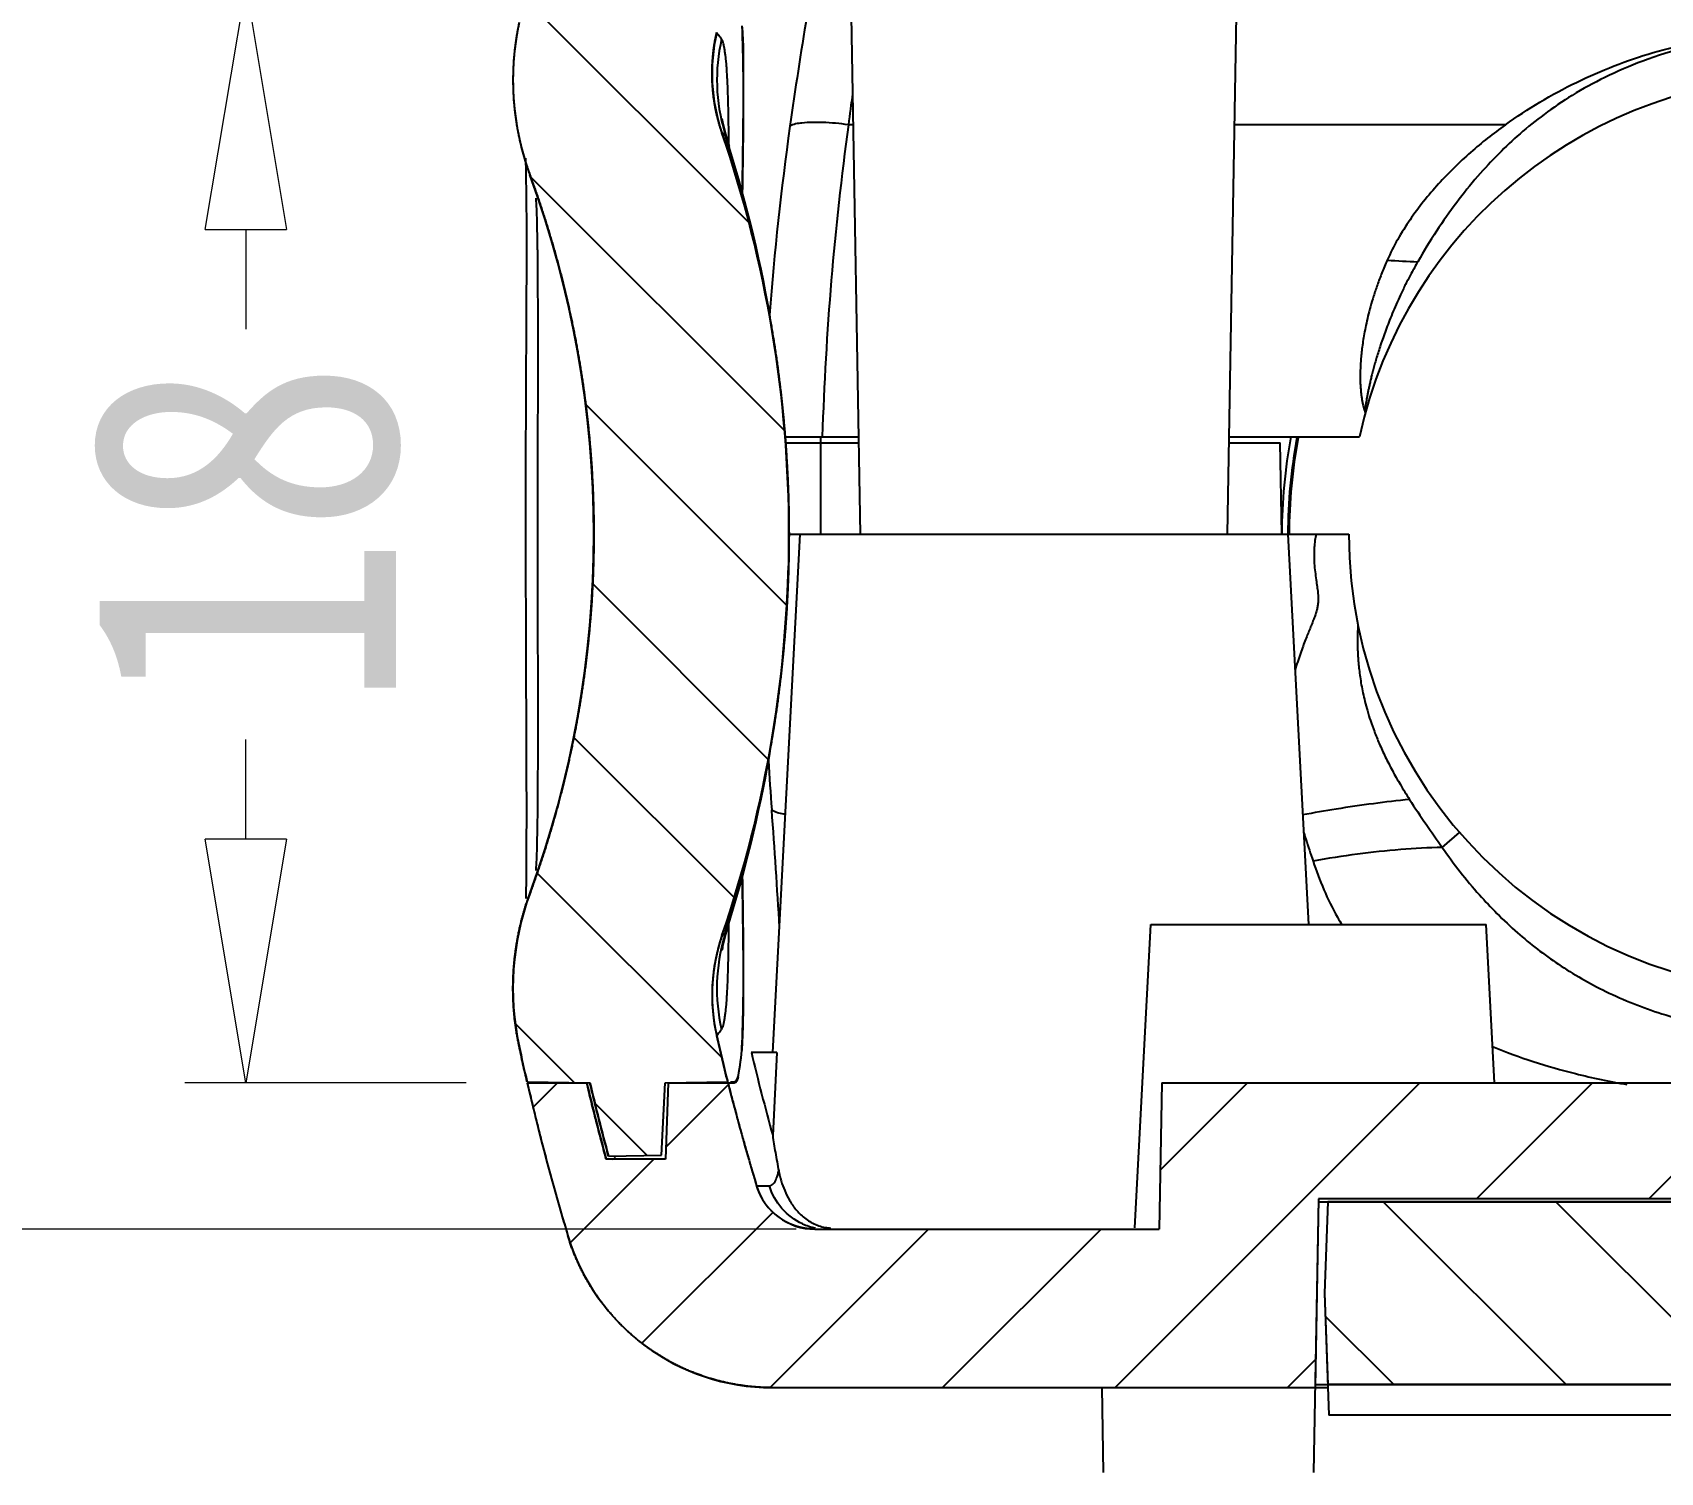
# Model space of a CAD drawing. Header units: millimetres. Extents: x 1786 to 4177, y -2705 to -1639.
# Drawn here: x 3956.99 to 3983.69, y -1692.61 to -1668.99 of the extents above; entities that cross this region are included whole.
import ezdxf

# ---------------------------------------------------------------- set-up
doc = ezdxf.new("R2010")
doc.units = ezdxf.units.MM
doc.layers.add('dim', color=3, linetype='Continuous', lineweight=9)
doc.styles.add('FFS', font='simfang0.ttf', dxfattribs={"width": 0.85})
doc.dimstyles.new('YanXiu', dxfattribs={"dimtxt": 2.5, "dimasz": 2.2, "dimexe": 1, "dimexo": 0.6, "dimgap": 0.66, "dimtad": 0, "dimzin": 9, "dimdsep": 46, "dimtxsty": 'FFS', "dimblk": 'CLOSEDBLANK', "dimcen": 0, "dimclrd": 256, "dimclre": 131, "dimclrt": 42, "dimazin": 2, "dimtfac": 1, "dimtofl": 0, "dimtmove": 0, "dimatfit": 3, "dimldrblk": 'CLOSEDBLANK', "dimfxl": 0, "dimlwd": 5, "dimlwe": 5, "dimarcsym": 0})
pattern_1 = [(315, (-183.5675, 288.1608), (1.414214, 1.414214), [])]

# ---------------------------------------------------------------- blocks, each defined once
blk = doc.blocks.new('_ClosedBlank')
at = {"color": 0, "linetype": 'ByBlock', "lineweight": -2}
for p, q in [((-1, 0.1667), (0, 0)), ((-1, 0.1667), (-1, -0.1667)), ((0, 0), (-1, -0.1667))]:
    blk.add_line(p, q, dxfattribs=at)
blk = doc.blocks.new('*D346')
at = {"layer": 'Defpoints', "color": 0}
for p in [(-17.737, 240.788), (-37.444, 209.988), (-20.592, 209.988)]:
    blk.add_point(p, dxfattribs=at)
at = {"layer": 'dim', "color": 131, "lineweight": 5}
for p, q in [((-18.737, 240.788), (-38.443, 240.788)), ((-21.591, 209.988), (-38.443, 209.988))]:
    blk.add_line(p, q, dxfattribs=at)
at = {"layer": 'dim', "lineweight": 5}
for p, q in [((-37.444, 236.788), (-37.444, 231.649)), ((-37.444, 213.988), (-37.444, 219.128))]:
    blk.add_line(p, q, dxfattribs=at)
at = {"layer": 'dim', "lineweight": 5, "xscale": 4, "yscale": 4, "zscale": 4}
for p, rotation in [((-37.444, 240.788), 90), ((-37.444, 209.988), 270)]:
    blk.add_blockref('_ClosedBlank', p, dxfattribs=dict(at, rotation=rotation))
at = {"layer": 'dim', "color": 42, "insert": (-37.444, 225.388), "char_height": 5, "attachment_point": 5, "rotation": 90, "style": 'FFS'}
blk.add_mtext('30.8', dxfattribs=at)
blk = doc.blocks.new('*D347')
at = {"layer": 'Defpoints', "color": 0}
for p in [(-26.002, 230.388), (-30.616, 212.388), (-26.002, 212.388)]:
    blk.add_point(p, dxfattribs=at)
at = {"layer": 'dim', "color": 131, "lineweight": 5}
for p, q in [((-27.002, 230.388), (-31.616, 230.388)), ((-27.002, 212.388), (-31.616, 212.388))]:
    blk.add_line(p, q, dxfattribs=at)
at = {"layer": 'dim', "lineweight": 5}
for p, q in [((-30.616, 226.388), (-30.616, 224.754)), ((-30.616, 216.388), (-30.616, 218.023))]:
    blk.add_line(p, q, dxfattribs=at)
at = {"layer": 'dim', "lineweight": 5, "xscale": 4, "yscale": 4, "zscale": 4}
for p, rotation in [((-30.616, 230.388), 90), ((-30.616, 212.388), 270)]:
    blk.add_blockref('_ClosedBlank', p, dxfattribs=dict(at, rotation=rotation))
at = {"layer": 'dim', "color": 42, "insert": (-30.616, 221.388), "char_height": 5, "attachment_point": 5, "rotation": 90, "style": 'FFS'}
blk.add_mtext('18', dxfattribs=at)
blk = doc.blocks.new('u161')
at = {"linetype": 'Continuous'}
h = blk.add_hatch(dxfattribs=at)
h.set_pattern_fill('DEFAULT__8', color=2, scale=2, angle=-45, style=0, pattern_type=0)
h.set_pattern_definition(pattern_1)
edge = h.paths.add_edge_path()
edge.add_spline(control_points=[(-26.006, 212.406), (-26.051, 212.602), (-26.095, 212.797), (-26.137, 212.994)], knot_values=[0, 0, 0, 0, 1, 1, 1, 1], weights=[1, 0.999981, 0.999981, 1], degree=3, periodic=0)
edge.add_spline(control_points=[(-26.137, 212.994), (-26.317, 213.832), (-26.256, 214.687), (-25.96, 215.491)], knot_values=[0, 0, 0, 0, 1, 1, 1, 1], weights=[1, 0.973678, 0.973678, 1], degree=3, periodic=0)
edge.add_spline(control_points=[(-25.96, 227.285), (-24.545, 223.438), (-24.545, 219.339), (-25.96, 215.491)], knot_values=[0, 0, 0, 0, 1, 1, 1, 1], weights=[1, 0.959022, 0.959022, 1], degree=3, periodic=0)
edge.add_spline(control_points=[(-26.137, 229.783), (-26.317, 228.945), (-26.256, 228.09), (-25.96, 227.285)], knot_values=[0, 0, 0, 0, 1, 1, 1, 1], weights=[1, 0.973678, 0.973678, 1], degree=3, periodic=0)
edge.add_spline(control_points=[(-26.137, 229.783), (-26.095, 229.979), (-26.051, 230.175), (-26.006, 230.37)], knot_values=[0, 0, 0, 0, 1, 1, 1, 1], weights=[1, 0.999981, 0.999981, 1], degree=3, periodic=0)
edge.add_line((-26.006, 230.37), (-24.975, 230.388))
edge.add_spline(control_points=[(-24.975, 230.388), (-24.88, 230.79), (-24.778, 231.19), (-24.67, 231.588)], knot_values=[0, 0, 0, 0, 1, 1, 1, 1], weights=[1, 0.999916, 0.999916, 1], degree=3, periodic=0)
edge.add_line((-24.67, 231.588), (-23.803, 231.573))
edge.add_line((-23.803, 231.573), (-23.741, 230.388))
edge.add_line((-23.741, 230.388), (-22.715, 230.37))
edge.add_spline(control_points=[(-22.896, 229.618), (-22.838, 229.87), (-22.778, 230.12), (-22.715, 230.37)], knot_values=[0, 0, 0, 0, 1, 1, 1, 1], weights=[1, 0.999963, 0.999963, 1], degree=3, periodic=0)
edge.add_spline(control_points=[(-22.809, 227.973), (-22.992, 228.506), (-23.022, 229.069), (-22.896, 229.618)], knot_values=[0, 0, 0, 0, 1, 1, 1, 1], weights=[1, 0.974387, 0.974387, 1], degree=3, periodic=0)
edge.add_spline(control_points=[(-22.809, 227.973), (-21.33, 223.666), (-21.33, 219.111), (-22.809, 214.803)], knot_values=[0, 0, 0, 0, 1, 1, 1, 1], weights=[1, 0.963889, 0.963889, 1], degree=3, periodic=0)
edge.add_spline(control_points=[(-22.809, 214.803), (-22.992, 214.27), (-23.022, 213.708), (-22.896, 213.158)], knot_values=[0, 0, 0, 0, 1, 1, 1, 1], weights=[1, 0.974387, 0.974387, 1], degree=3, periodic=0)
edge.add_spline(control_points=[(-22.715, 212.406), (-22.778, 212.656), (-22.838, 212.907), (-22.896, 213.158)], knot_values=[0, 0, 0, 0, 1, 1, 1, 1], weights=[1, 0.999963, 0.999963, 1], degree=3, periodic=0)
edge.add_line((-23.741, 212.388), (-22.715, 212.406))
edge.add_line((-23.803, 211.203), (-23.741, 212.388))
edge.add_line((-24.67, 211.188), (-23.803, 211.203))
edge.add_spline(control_points=[(-24.67, 211.188), (-24.778, 211.587), (-24.88, 211.987), (-24.975, 212.388)], knot_values=[0, 0, 0, 0, 1, 1, 1, 1], weights=[1, 0.999916, 0.999916, 1], degree=3, periodic=0)
edge.add_line((-26.006, 212.406), (-24.975, 212.388))
h = blk.add_hatch(dxfattribs=at)
h.set_pattern_fill('DEFAULT__10', color=2, scale=2, angle=45, style=0, pattern_type=0)
h.set_pattern_definition([(45, (-186.396, 288.1608), (-1.414214, 1.414214), [])])
edge = h.paths.add_edge_path()
edge.add_line((-21.985, 207.388), (-13.082, 207.388))
edge.add_spline(control_points=[(-21.985, 207.388), (-23.589, 207.388), (-24.875, 208.345), (-25.337, 209.881)], knot_values=[0, 0, 0, 0, 1, 1, 1, 1], weights=[1, 0.868262, 0.868262, 1], degree=3, periodic=0)
edge.add_spline(control_points=[(-26.002, 212.388), (-25.807, 211.546), (-25.586, 210.71), (-25.337, 209.881)], knot_values=[0, 0, 0, 0, 1, 1, 1, 1], weights=[1, 0.99965, 0.99965, 1], degree=3, periodic=0)
edge.add_line((-26.002, 212.388), (-25.026, 212.388))
edge.add_spline(control_points=[(-24.708, 211.138), (-24.821, 211.553), (-24.927, 211.97), (-25.026, 212.388)], knot_values=[0, 0, 0, 0, 1, 1, 1, 1], weights=[1, 0.999909, 0.999909, 1], degree=3, periodic=0)
edge.add_line((-23.734, 211.138), (-24.708, 211.138))
edge.add_line((-23.691, 212.388), (-23.734, 211.138))
edge.add_line((-23.691, 212.388), (-22.71, 212.388))
edge.add_spline(control_points=[(-22.71, 212.388), (-22.567, 211.821), (-22.411, 211.258), (-22.241, 210.698)], knot_values=[0, 0, 0, 0, 1, 1, 1, 1], weights=[1, 0.999811, 0.999811, 1], degree=3, periodic=0)
edge.add_spline(control_points=[(-21.284, 209.988), (-21.741, 209.988), (-22.108, 210.261), (-22.241, 210.698)], knot_values=[0, 0, 0, 0, 1, 1, 1, 1], weights=[1, 0.86885, 0.86885, 1], degree=3, periodic=0)
edge.add_line((-21.284, 209.988), (-15.637, 209.988))
edge.add_line((-15.595, 212.388), (-15.637, 209.988))
edge.add_line((-15.595, 212.388), (39.54, 212.388))
edge.add_line((39.54, 212.388), (39.581, 209.988))
edge.add_line((39.581, 209.988), (45.228, 209.988))
edge.add_spline(control_points=[(45.228, 209.988), (45.685, 209.988), (46.053, 210.261), (46.185, 210.698)], knot_values=[0, 0, 0, 0, 1, 1, 1, 1], weights=[1, 0.86885, 0.86885, 1], degree=3, periodic=0)
edge.add_spline(control_points=[(46.655, 212.388), (46.512, 211.821), (46.355, 211.258), (46.185, 210.698)], knot_values=[0, 0, 0, 0, 1, 1, 1, 1], weights=[1, 0.999811, 0.999811, 1], degree=3, periodic=0)
edge.add_line((46.655, 212.388), (47.635, 212.388))
edge.add_line((47.635, 212.388), (47.679, 211.138))
edge.add_line((47.679, 211.138), (48.653, 211.138))
edge.add_spline(control_points=[(48.653, 211.138), (48.766, 211.553), (48.872, 211.97), (48.971, 212.388)], knot_values=[0, 0, 0, 0, 1, 1, 1, 1], weights=[1, 0.999909, 0.999909, 1], degree=3, periodic=0)
edge.add_line((48.971, 212.388), (49.947, 212.388))
edge.add_spline(control_points=[(49.947, 212.388), (49.752, 211.546), (49.53, 210.71), (49.282, 209.881)], knot_values=[0, 0, 0, 0, 1, 1, 1, 1], weights=[1, 0.99965, 0.99965, 1], degree=3, periodic=0)
edge.add_spline(control_points=[(45.929, 207.388), (47.533, 207.388), (48.82, 208.345), (49.282, 209.881)], knot_values=[0, 0, 0, 0, 1, 1, 1, 1], weights=[1, 0.868262, 0.868262, 1], degree=3, periodic=0)
edge.add_line((37.026, 207.388), (45.929, 207.388))
edge.add_line((36.972, 210.488), (37.026, 207.388))
edge.add_line((36.972, 210.488), (-13.028, 210.488))
edge.add_line((-13.028, 210.488), (-13.082, 207.388))
h = blk.add_hatch(dxfattribs=at)
h.set_pattern_fill('DEFAULT__6', color=2, scale=2, angle=-45, style=0, pattern_type=0)
h.set_pattern_definition(pattern_1)
edge = h.paths.add_edge_path()
edge.add_line((36.82, 210.438), (27.025, 210.438))
edge.add_line((36.82, 210.438), (36.872, 208.938))
edge.add_line((36.872, 208.938), (36.82, 207.438))
edge.add_line((36.82, 207.438), (27.025, 207.438))
edge.add_line((27.025, 207.438), (26.972, 208.938))
edge.add_line((26.972, 208.938), (27.025, 210.438))
edge = h.paths.add_edge_path()
edge.add_line((-3.08, 210.438), (-12.875, 210.438))
edge.add_line((-3.028, 208.938), (-3.08, 210.438))
edge.add_line((-3.08, 207.438), (-3.028, 208.938))
edge.add_line((-3.08, 207.438), (-12.875, 207.438))
edge.add_line((-12.928, 208.938), (-12.875, 207.438))
edge.add_line((-12.875, 210.438), (-12.928, 208.938))
at = {"color": 7, "linetype": 'Continuous'}
for p, q in [((-14.519, 221.395), (-14.241, 237.313)), ((-20.536, 221.388), (-20.685, 229.888)), ((-22.796, 228.148), (-22.805, 228.204)), ((-22.753, 227.965), (-22.796, 228.148)), ((-20.654, 228.105), (-20.736, 228.105)), ((-9.962, 228.105), (-14.402, 228.105)), ((-22.732, 227.895), (-22.753, 227.965)), ((-22.688, 227.75), (-22.732, 227.895)), ((-22.464, 227.811), (-22.463, 227.893)), ((-22.463, 227.893), (-22.462, 227.935)), ((-22.461, 227.725), (-22.459, 227.892)), ((-22.459, 227.892), (-22.458, 227.934)), ((-22.458, 227.934), (-22.458, 227.971)), ((-26.032, 227.558), (-26.026, 227.324)), ((-21.783, 222.988), (-20.564, 222.988)), ((-21.19, 221.388), (-21.19, 222.988)), ((-14.491, 222.988), (-12.355, 222.988)), ((-21.771, 222.888), (-20.563, 222.888)), ((-14.493, 222.888), (-13.654, 222.888)), ((-13.628, 221.388), (-13.654, 222.888)), ((-25.829, 220.888), (-25.829, 221.387)), ((-21.973, 212.888), (-21.528, 221.388)), ((-21.71, 221.388), (-12.528, 221.388)), ((-13.528, 221.388), (-13.192, 214.988)), ((-10.997, 216.251), (-10.712, 216.496)), ((-26.021, 215.8), (-26.027, 215.415)), ((-22.732, 214.882), (-22.696, 215.001)), ((-22.463, 214.884), (-22.464, 214.941)), ((-16.039, 210.009), (-15.778, 214.988)), ((-15.778, 214.988), (-10.278, 214.988)), ((-10.141, 212.388), (-10.278, 214.988)), ((-22.753, 214.811), (-22.732, 214.882)), ((-22.462, 214.842), (-22.463, 214.884)), ((-22.458, 214.844), (-22.459, 214.886)), ((-21.909, 212.888), (-22.328, 212.888)), ((-21.909, 212.888), (-21.978, 211.527)), ((-26.006, 212.406), (-24.975, 212.388)), ((-26.006, 212.406), (-24.975, 212.388)), ((-26.002, 212.388), (-25.026, 212.388)), ((-26.002, 212.388), (-25.026, 212.388)), ((-23.803, 211.203), (-23.741, 212.388)), ((-23.803, 211.203), (-23.741, 212.388)), ((-23.741, 212.388), (-22.715, 212.406)), ((-23.741, 212.388), (-22.715, 212.406)), ((-23.691, 212.388), (-23.734, 211.138)), ((-23.691, 212.388), (-23.734, 211.138)), ((-23.691, 212.388), (-22.71, 212.388)), ((-23.691, 212.388), (-22.607, 212.388)), ((-22.672, 212.406), (-22.619, 212.406)), ((-22.619, 212.406), (-22.611, 212.406)), ((-15.595, 212.388), (-15.637, 209.988)), ((-15.595, 212.388), (-15.637, 209.988)), ((-15.595, 212.388), (39.54, 212.388)), ((-15.595, 212.388), (39.54, 212.388)), ((-24.67, 211.188), (-23.803, 211.203)), ((-24.67, 211.188), (-23.803, 211.203)), ((-23.734, 211.138), (-24.708, 211.138)), ((-23.734, 211.138), (-24.708, 211.138)), ((-22.241, 210.698), (-22.031, 210.698)), ((-13.028, 210.488), (-13.106, 205.997)), ((-13.028, 210.488), (-13.082, 207.388)), ((36.972, 210.488), (-13.028, 210.488)), ((36.972, 210.488), (-13.028, 210.488)), ((-13.028, 210.438), (36.972, 210.438)), ((-12.875, 210.438), (-12.928, 208.938)), ((-12.875, 210.438), (-12.928, 208.938)), ((-3.08, 210.438), (-12.875, 210.438)), ((-21.284, 209.988), (-15.637, 209.988)), ((-21.284, 209.988), (-15.637, 209.988)), ((-12.928, 208.938), (-12.875, 207.438)), ((-12.928, 208.938), (-12.858, 206.938)), ((-21.985, 207.388), (-13.082, 207.388)), ((-21.985, 207.388), (-12.875, 207.388)), ((-16.582, 207.388), (-16.557, 205.997)), ((-13.082, 207.438), (37.026, 207.438)), ((-3.08, 207.438), (-12.875, 207.438)), ((-3.097, 206.938), (-12.858, 206.938))]:
    blk.add_line(p, q, dxfattribs=at)
for points in [[(-26.026, 227.324), (-26.02, 226.917), (-26.017, 226.414), (-26.017, 225.818), (-26.019, 225.136)], [(-26.019, 225.136), (-26.026, 223.54), (-26.029, 222.651), (-26.031, 221.73), (-26.03, 220.801), (-26.028, 219.891), (-26.018, 217.49)], [(-22.696, 215.001), (-22.486, 215.725), (-22.286, 216.511), (-22.102, 217.366), (-21.943, 218.287), (-21.819, 219.271), (-21.739, 220.299), (-21.717, 220.872)], [(-26.018, 217.49), (-26.017, 216.841), (-26.018, 216.277), (-26.021, 215.8)], [(-22.802, 214.606), (-22.805, 214.571), (-22.796, 214.63), (-22.753, 214.811)]]:
    blk.add_lwpolyline(points, dxfattribs=at)
for centre, radius, start, end in [((49.121, 218.059), 71.522, 170.47908, 171.94557), ((-21.737, 228.839), 4.5, 167.8853, 200.1934), ((-19.972, 228.947), 3, 167.0772, 198.9445), ((-19.901, 228.841), 2.991, 167.0638, 196.6778), ((-5.028, 221.388), 7.5, 90, 167.6822), ((59.668, 217.463), 81.106, 172.09663, 172.45986), ((-54.75, 227.684), 32.053, 0.6958, 1.1386), ((-67.876, 227.524), 45.181, 0.3202, 0.6968), ((24.849, 221.497), 47.007, 171.9498, 175.7448), ((28.101, 221.447), 49.289, 172.2363, 178.208), ((-41.994, 221.388), 20.283, 341.0555, 18.9445), ((-19.919, 228.836), 2.973, 196.6794, 197.6139), ((-43.857, 221.159), 22.165, 9.9328, 17.8021), ((-390.342, 232.418), 367.907, 359.15806, 359.28253), ((-198.436, 229.745), 175.987, 359.10513, 359.34221), ((-41.994, 221.388), 17.083, 339.8066, 20.1934), ((-37.118, 226.291), 11.278, 2.1954, 3.1037), ((-10.652, 245.036), 19.192, 266.2756, 267.7713), ((-5.028, 221.388), 8.6, 169.2778, 180), ((-5.028, 221.388), 8.5, 169.2603, 180), ((-5.028, 221.388), 8.479, 169.2571, 180), ((-5.028, 221.388), 7.5, 180, 270), ((-43.857, 221.618), 22.165, 342.1971, 350.0598), ((36.906, 221.296), 59.066, 183.51259, 184.2992), ((-123.791, 209.142), 102.09, 3.25266, 4.34027), ((-37.12, 216.485), 11.28, 356.8964, 357.8049), ((-375.967, 210.579), 353.53, 0.70692, 0.84081), ((-236.732, 212.462), 214.287, 0.64798, 0.8881), ((-21.737, 213.938), 4.5, 159.8066, 192.1147), ((-67.757, 215.252), 45.061, 359.3, 359.6774), ((-19.972, 213.829), 3, 161.0555, 192.9228), ((-19.902, 213.936), 2.991, 163.3285, 192.9454), ((-19.919, 213.941), 2.973, 162.396, 163.3269), ((-22.982, 214.96), 0.262, 340.6761, 342.6515), ((-54.667, 215.091), 31.97, 358.8576, 359.3011), ((12.972, 221.388), 36.8, 192.9228, 194.1274), ((12.972, 221.388), 40, 192.1147, 192.9764), ((13.169, 221.306), 36.481, 193.3405, 195.548), ((12.972, 221.388), 40, 193.0029, 196.7186), ((12.972, 221.388), 39.05, 193.325, 195.2175), ((12.972, 221.388), 39, 193.3424, 195.1614), ((12.972, 221.388), 36.8, 194.1561, 196.8881), ((-21.284, 210.988), 1, 196.8881, 270), ((-21.985, 210.888), 3.5, 196.7186, 270), ((-21.075, 210.991), 1.003, 245.6654, 258.2744), ((-20.978, 210.759), 0.755, 247.5555, 262.901), ((-20.982, 210.735), 0.73, 262.9426, 266.0783)]:
    blk.add_arc(centre, radius, start, end, dxfattribs=at)
for points, start_tangent, end_tangent in [([(-26.137, 229.783), (-26.145, 229.745), (-26.153, 229.706), (-26.16, 229.668), (-26.167, 229.629), (-26.174, 229.59), (-26.18, 229.552), (-26.186, 229.513), (-26.192, 229.474), (-26.197, 229.434), (-26.202, 229.395), (-26.207, 229.356), (-26.212, 229.317), (-26.216, 229.277), (-26.219, 229.238), (-26.223, 229.198), (-26.226, 229.159), (-26.228, 229.119), (-26.231, 229.079), (-26.233, 229.04), (-26.234, 229), (-26.235, 228.96), (-26.236, 228.92), (-26.237, 228.88), (-26.237, 228.841), (-26.237, 228.801), (-26.236, 228.761), (-26.236, 228.721), (-26.234, 228.681), (-26.233, 228.641), (-26.231, 228.601), (-26.229, 228.561), (-26.226, 228.522), (-26.223, 228.482), (-26.22, 228.442), (-26.216, 228.402), (-26.212, 228.363), (-26.207, 228.323), (-26.203, 228.283), (-26.198, 228.244), (-26.192, 228.204), (-26.186, 228.165), (-26.18, 228.126), (-26.174, 228.086), (-26.167, 228.047), (-26.16, 228.008), (-26.152, 227.969), (-26.144, 227.93), (-26.136, 227.891), (-26.128, 227.852), (-26.119, 227.814), (-26.11, 227.775), (-26.1, 227.737), (-26.09, 227.698), (-26.08, 227.66), (-26.069, 227.622), (-26.059, 227.584), (-26.047, 227.546), (-26.036, 227.508), (-26.024, 227.471), (-26.012, 227.433), (-26, 227.396), (-25.987, 227.359), (-25.974, 227.322), (-25.96, 227.285)], (-0.209869, -0.97773), (0.345189, -0.938533)), ([(-22.809, 227.973), (-22.817, 227.998), (-22.825, 228.022), (-22.833, 228.047), (-22.841, 228.072), (-22.848, 228.096), (-22.856, 228.121), (-22.863, 228.146), (-22.869, 228.171), (-22.876, 228.196), (-22.882, 228.221), (-22.889, 228.247), (-22.895, 228.272), (-22.9, 228.297), (-22.906, 228.323), (-22.911, 228.348), (-22.916, 228.374), (-22.921, 228.4), (-22.926, 228.425), (-22.93, 228.451), (-22.934, 228.477), (-22.938, 228.503), (-22.942, 228.529), (-22.946, 228.555), (-22.949, 228.581), (-22.952, 228.607), (-22.955, 228.633), (-22.958, 228.659), (-22.96, 228.685), (-22.962, 228.711), (-22.964, 228.737), (-22.966, 228.764), (-22.967, 228.79), (-22.969, 228.816), (-22.97, 228.842), (-22.971, 228.868), (-22.971, 228.895), (-22.971, 228.921), (-22.972, 228.947), (-22.971, 228.973), (-22.971, 229), (-22.971, 229.026), (-22.97, 229.052), (-22.969, 229.078), (-22.967, 229.104), (-22.966, 229.13), (-22.964, 229.156), (-22.962, 229.182), (-22.96, 229.209), (-22.958, 229.234), (-22.955, 229.26), (-22.952, 229.286), (-22.949, 229.312), (-22.946, 229.338), (-22.943, 229.364), (-22.939, 229.39), (-22.935, 229.415), (-22.931, 229.441), (-22.926, 229.466), (-22.922, 229.492), (-22.917, 229.517), (-22.912, 229.543), (-22.907, 229.568), (-22.901, 229.593), (-22.896, 229.618)], (-0.324652, 0.945833), (0.223639, 0.974672)), ([(-22.817, 229.51), (-22.861, 229.57), (-22.887, 229.605), (-22.896, 229.617)], (-0.595603, 0.803279), (-0.60061, 0.799542)), ([(-22.462, 227.935), (-22.459, 228.918), (-22.479, 229.73)], (0.011769, 0.999931), (-0.041643, 0.999133)), ([(-22.458, 227.971), (-22.454, 228.867), (-22.472, 229.708)], (0.009059, 0.999959), (-0.06113, 0.99813)), ([(-22.76, 229.304), (-22.77, 229.365), (-22.781, 229.415), (-22.792, 229.456), (-22.804, 229.488), (-22.817, 229.51)], (-0.146977, 0.98914), (-0.594205, 0.804314)), ([(-6.125, 229.545), (-6.976, 229.379), (-7.707, 229.15), (-8.331, 228.881), (-8.865, 228.587), (-9.326, 228.275), (-9.721, 227.957), (-10.07, 227.63), (-10.416, 227.258), (-10.76, 226.831), (-11.091, 226.36), (-11.398, 225.858)], (-0.990574, -0.136981), (-0.49672, -0.867911)), ([(-9.962, 228.105), (-8.796, 228.801), (-7.538, 229.289), (-6.186, 229.573)], (0.812541, 0.582904), (0.991783, 0.127928)), ([(-22.703, 228.321), (-22.708, 228.528), (-22.714, 228.702), (-22.72, 228.848), (-22.727, 228.967), (-22.734, 229.066), (-22.742, 229.154), (-22.75, 229.234), (-22.76, 229.304)], (-0.020084, 0.999798), (-0.146977, 0.98914)), ([(-20.736, 228.105), (-21.157, 228.143), (-21.498, 228.134), (-21.695, 228.08)], (-0.990997, 0.133884), (-0.831939, -0.554867)), ([(-9.962, 228.105), (-10.532, 227.652), (-11.058, 227.134), (-11.525, 226.547), (-11.898, 225.885)], (-0.812541, -0.582904), (-0.406705, -0.91356)), ([(-22.809, 227.973), (-22.776, 227.876), (-22.743, 227.778), (-22.711, 227.68), (-22.679, 227.582), (-22.648, 227.484), (-22.617, 227.385), (-22.587, 227.286), (-22.557, 227.187), (-22.528, 227.088), (-22.499, 226.988), (-22.47, 226.888), (-22.442, 226.788), (-22.415, 226.688), (-22.388, 226.588), (-22.362, 226.487), (-22.336, 226.386), (-22.31, 226.285), (-22.286, 226.184), (-22.261, 226.083), (-22.237, 225.981), (-22.214, 225.879), (-22.191, 225.777), (-22.169, 225.675), (-22.147, 225.573), (-22.125, 225.471), (-22.105, 225.368), (-22.084, 225.265), (-22.065, 225.162), (-22.045, 225.059), (-22.027, 224.956), (-22.008, 224.853), (-21.991, 224.749), (-21.974, 224.645), (-21.957, 224.542), (-21.941, 224.438), (-21.925, 224.334), (-21.91, 224.23), (-21.896, 224.125), (-21.882, 224.021), (-21.869, 223.917), (-21.856, 223.812), (-21.843, 223.707), (-21.832, 223.603), (-21.82, 223.498), (-21.81, 223.393), (-21.8, 223.288), (-21.79, 223.183), (-21.781, 223.077), (-21.772, 222.972), (-21.764, 222.867), (-21.757, 222.762), (-21.75, 222.656), (-21.744, 222.551), (-21.738, 222.445), (-21.733, 222.34), (-21.728, 222.234), (-21.724, 222.128), (-21.72, 222.023), (-21.717, 221.917), (-21.715, 221.811), (-21.713, 221.706), (-21.711, 221.6), (-21.711, 221.494), (-21.71, 221.388), (-21.711, 221.283), (-21.711, 221.177), (-21.713, 221.071), (-21.715, 220.965), (-21.717, 220.86), (-21.72, 220.754), (-21.724, 220.648), (-21.728, 220.543), (-21.733, 220.437), (-21.738, 220.331), (-21.744, 220.226), (-21.75, 220.12), (-21.757, 220.015), (-21.764, 219.91), (-21.772, 219.804), (-21.781, 219.699), (-21.79, 219.594), (-21.8, 219.489), (-21.81, 219.384), (-21.82, 219.279), (-21.832, 219.174), (-21.843, 219.069), (-21.856, 218.965), (-21.869, 218.86), (-21.882, 218.756), (-21.896, 218.651), (-21.91, 218.547), (-21.925, 218.443), (-21.941, 218.339), (-21.957, 218.235), (-21.974, 218.131), (-21.991, 218.028), (-22.008, 217.924), (-22.027, 217.821), (-22.045, 217.717), (-22.065, 217.614), (-22.084, 217.511), (-22.105, 217.409), (-22.125, 217.306), (-22.147, 217.204), (-22.169, 217.101), (-22.191, 216.999), (-22.214, 216.897), (-22.237, 216.796), (-22.261, 216.694), (-22.286, 216.593), (-22.31, 216.491), (-22.336, 216.39), (-22.362, 216.29), (-22.388, 216.189), (-22.415, 216.088), (-22.442, 215.988), (-22.47, 215.888), (-22.499, 215.789), (-22.528, 215.689), (-22.557, 215.59), (-22.587, 215.49), (-22.617, 215.392), (-22.648, 215.293), (-22.679, 215.195), (-22.711, 215.096), (-22.743, 214.998), (-22.776, 214.901), (-22.809, 214.803)], (0.324652, -0.945833), (-0.324652, -0.945833)), ([(-22.753, 227.936), (-22.785, 227.957), (-22.803, 227.969)], (-0.84566, 0.533722), (-0.829217, 0.558926)), ([(-22.732, 227.895), (-22.735, 227.903), (-22.744, 227.924), (-22.753, 227.936)], (-0.298843, 0.954302), (-0.737255, 0.675614)), ([(-25.96, 227.285), (-25.929, 227.199), (-25.898, 227.112), (-25.867, 227.025), (-25.837, 226.937), (-25.807, 226.85), (-25.778, 226.762), (-25.749, 226.674), (-25.72, 226.586), (-25.692, 226.497), (-25.665, 226.408), (-25.638, 226.319), (-25.611, 226.23), (-25.585, 226.141), (-25.559, 226.051), (-25.534, 225.961), (-25.509, 225.871), (-25.485, 225.781), (-25.461, 225.691), (-25.438, 225.6), (-25.415, 225.509), (-25.393, 225.418), (-25.371, 225.327), (-25.349, 225.236), (-25.328, 225.144), (-25.308, 225.053), (-25.288, 224.961), (-25.269, 224.869), (-25.25, 224.777), (-25.231, 224.684), (-25.213, 224.592), (-25.196, 224.499), (-25.179, 224.406), (-25.163, 224.313), (-25.147, 224.22), (-25.131, 224.127), (-25.117, 224.034), (-25.102, 223.941), (-25.088, 223.847), (-25.075, 223.753), (-25.062, 223.66), (-25.05, 223.566), (-25.038, 223.472), (-25.027, 223.378), (-25.016, 223.284), (-25.006, 223.189), (-24.996, 223.095), (-24.987, 223.001), (-24.978, 222.906), (-24.97, 222.812), (-24.962, 222.717), (-24.955, 222.623), (-24.948, 222.528), (-24.942, 222.433), (-24.937, 222.338), (-24.932, 222.243), (-24.927, 222.148), (-24.923, 222.054), (-24.92, 221.959), (-24.917, 221.864), (-24.915, 221.769), (-24.913, 221.673), (-24.911, 221.578), (-24.911, 221.483), (-24.91, 221.388), (-24.911, 221.293), (-24.911, 221.198), (-24.913, 221.103), (-24.915, 221.008), (-24.917, 220.913), (-24.92, 220.818), (-24.923, 220.723), (-24.927, 220.628), (-24.932, 220.533), (-24.937, 220.438), (-24.942, 220.344), (-24.948, 220.249), (-24.955, 220.154), (-24.962, 220.059), (-24.97, 219.965), (-24.978, 219.87), (-24.987, 219.776), (-24.996, 219.681), (-25.006, 219.587), (-25.016, 219.493), (-25.027, 219.399), (-25.038, 219.305), (-25.05, 219.211), (-25.062, 219.117), (-25.075, 219.023), (-25.088, 218.93), (-25.102, 218.836), (-25.117, 218.743), (-25.131, 218.649), (-25.147, 218.556), (-25.163, 218.463), (-25.179, 218.37), (-25.196, 218.277), (-25.213, 218.185), (-25.231, 218.092), (-25.25, 218), (-25.269, 217.908), (-25.288, 217.816), (-25.308, 217.724), (-25.328, 217.632), (-25.349, 217.541), (-25.371, 217.45), (-25.393, 217.358), (-25.415, 217.267), (-25.438, 217.177), (-25.461, 217.086), (-25.485, 216.996), (-25.509, 216.905), (-25.534, 216.815), (-25.559, 216.725), (-25.585, 216.636), (-25.611, 216.546), (-25.638, 216.457), (-25.665, 216.368), (-25.692, 216.28), (-25.72, 216.191), (-25.749, 216.103), (-25.778, 216.015), (-25.807, 215.927), (-25.837, 215.839), (-25.867, 215.752), (-25.898, 215.665), (-25.929, 215.578), (-25.96, 215.491)], (0.345189, -0.938533), (-0.345189, -0.938533)), ([(-25.829, 221.387), (-25.829, 222.315), (-25.827, 223.145), (-25.826, 223.838), (-25.825, 224.425), (-25.825, 224.922), (-25.827, 225.338), (-25.829, 225.686), (-25.831, 225.976), (-25.835, 226.218), (-25.839, 226.418), (-25.843, 226.585), (-25.848, 226.723)], (-0.000002, 1), (-0.039079, 0.999236)), ([(-11.898, 225.885), (-11.987, 225.675), (-12.061, 225.479), (-12.123, 225.294), (-12.174, 225.123), (-12.215, 224.963), (-12.249, 224.814), (-12.276, 224.676), (-12.297, 224.548), (-12.314, 224.43), (-12.326, 224.32), (-12.334, 224.219), (-12.339, 224.124), (-12.342, 224.035), (-12.342, 223.952), (-12.341, 223.874), (-12.337, 223.8)], (-0.406673, -0.913574), (0.064561, -0.997914)), ([(-11.398, 225.858), (-11.504, 225.667), (-11.598, 225.487), (-11.68, 225.317), (-11.752, 225.157), (-11.817, 225.008), (-11.873, 224.867), (-11.923, 224.736), (-11.968, 224.612), (-12.007, 224.497), (-12.042, 224.388), (-12.073, 224.288), (-12.1, 224.194), (-12.124, 224.106), (-12.146, 224.024), (-12.165, 223.949), (-12.181, 223.878), (-12.196, 223.812)], (-0.496715, -0.867914), (-0.213408, -0.976963)), ([(-12.337, 223.8), (-12.331, 223.731), (-12.324, 223.666), (-12.316, 223.606), (-12.306, 223.55), (-12.294, 223.498), (-12.282, 223.45), (-12.268, 223.406)], (0.064561, -0.997914), (0.322571, -0.946545)), ([(-12.196, 223.812), (-12.209, 223.75), (-12.221, 223.691), (-12.232, 223.636), (-12.241, 223.584), (-12.249, 223.535), (-12.257, 223.489), (-12.263, 223.446), (-12.268, 223.406)], (-0.213408, -0.976963), (-0.127845, -0.991794)), ([(-12.268, 223.406), (-12.264, 223.393), (-12.258, 223.381)], (0.322571, -0.946545), (0.439155, -0.898411)), ([(-13.066, 221.388), (-13.084, 221.284), (-13.096, 221.171), (-13.1, 221.047), (-13.095, 220.909), (-13.082, 220.769), (-13.065, 220.642), (-13.049, 220.531), (-13.037, 220.437), (-13.032, 220.356), (-13.033, 220.284), (-13.04, 220.215), (-13.055, 220.146), (-13.076, 220.074), (-13.102, 220), (-13.132, 219.923), (-13.165, 219.842), (-13.2, 219.756), (-13.239, 219.66), (-13.28, 219.553), (-13.323, 219.433), (-13.367, 219.3), (-13.409, 219.154), (-13.41, 219.148)], (-0.203232, -0.979131), (-0.255009, -0.966939)), ([(-25.848, 216.053), (-25.843, 216.191), (-25.839, 216.358), (-25.835, 216.559), (-25.831, 216.801), (-25.829, 217.091), (-25.827, 217.439), (-25.825, 217.855), (-25.825, 218.352), (-25.826, 218.939), (-25.827, 219.632), (-25.829, 220.46), (-25.829, 220.888)], (0.039075, 0.999236), (-0.000598, 1)), ([(-12.379, 219.904), (-12.384, 219.795), (-12.386, 219.691), (-12.386, 219.591), (-12.384, 219.492), (-12.379, 219.39), (-12.371, 219.282), (-12.36, 219.168), (-12.344, 219.047), (-12.324, 218.92), (-12.298, 218.786), (-12.265, 218.645), (-12.225, 218.494), (-12.174, 218.33), (-12.11, 218.151), (-12.03, 217.954), (-11.931, 217.739), (-11.815, 217.513), (-11.683, 217.28), (-11.533, 217.037)], (-0.053225, -0.998583), (0.538421, -0.842676)), ([(-21.769, 216.791), (-21.797, 216.796), (-21.994, 216.868)], (-0.987102, 0.160091), (-0.778963, 0.62707)), ([(-11.533, 217.037), (-12.126, 216.968), (-12.738, 216.879), (-13.286, 216.784)], (-0.995116, -0.098708), (-0.983115, -0.182989)), ([(-11.533, 217.037), (-11.263, 216.63), (-10.997, 216.251)], (0.538452, -0.842656), (0.583438, -0.812158)), ([(-13.271, 216.499), (-13.234, 216.386), (-13.116, 216.027)], (0.311545, -0.950232), (0.315422, -0.948952)), ([(-10.997, 216.251), (-11.677, 216.215), (-12.389, 216.14), (-13.116, 216.027)], (-0.999719, -0.023719), (-0.984263, -0.176709)), ([(-13.116, 216.027), (-12.715, 215.106), (-12.641, 214.981)], (0.316359, -0.948639), (0.521636, -0.853168)), ([(-10.997, 216.251), (-10.386, 215.471), (-10.1, 215.167)], (0.5694, -0.822061), (0.70586, -0.708351)), ([(-26.137, 212.994), (-26.145, 213.032), (-26.153, 213.07), (-26.16, 213.109), (-26.167, 213.147), (-26.174, 213.186), (-26.18, 213.225), (-26.186, 213.264), (-26.192, 213.303), (-26.197, 213.342), (-26.202, 213.381), (-26.207, 213.421), (-26.212, 213.46), (-26.216, 213.499), (-26.219, 213.539), (-26.223, 213.578), (-26.226, 213.618), (-26.228, 213.658), (-26.231, 213.697), (-26.233, 213.737), (-26.234, 213.777), (-26.235, 213.817), (-26.236, 213.856), (-26.237, 213.896), (-26.237, 213.936), (-26.237, 213.976), (-26.236, 214.016), (-26.236, 214.056), (-26.234, 214.096), (-26.233, 214.135), (-26.231, 214.175), (-26.229, 214.215), (-26.226, 214.255), (-26.223, 214.295), (-26.22, 214.335), (-26.216, 214.374), (-26.212, 214.414), (-26.207, 214.454), (-26.203, 214.493), (-26.198, 214.533), (-26.192, 214.572), (-26.186, 214.612), (-26.18, 214.651), (-26.174, 214.69), (-26.167, 214.73), (-26.16, 214.769), (-26.152, 214.808), (-26.144, 214.847), (-26.136, 214.886), (-26.128, 214.924), (-26.119, 214.963), (-26.11, 215.002), (-26.1, 215.04), (-26.09, 215.078), (-26.08, 215.117), (-26.069, 215.155), (-26.059, 215.193), (-26.047, 215.231), (-26.036, 215.268), (-26.024, 215.306), (-26.012, 215.343), (-26, 215.38), (-25.987, 215.418), (-25.974, 215.455), (-25.96, 215.491)], (-0.209869, 0.97773), (0.345189, 0.938533)), ([(-10.1, 215.167), (-9.764, 214.852), (-9.092, 214.335), (-8.314, 213.888), (-7.396, 213.523), (-6.313, 213.265)], (0.70586, -0.708351), (0.987046, -0.160437)), ([(-22.809, 214.803), (-22.817, 214.779), (-22.825, 214.754), (-22.833, 214.73), (-22.841, 214.705), (-22.848, 214.68), (-22.856, 214.656), (-22.863, 214.631), (-22.869, 214.606), (-22.876, 214.58), (-22.882, 214.555), (-22.889, 214.53), (-22.895, 214.505), (-22.9, 214.479), (-22.906, 214.454), (-22.911, 214.428), (-22.916, 214.403), (-22.921, 214.377), (-22.926, 214.351), (-22.93, 214.325), (-22.934, 214.3), (-22.938, 214.274), (-22.942, 214.248), (-22.946, 214.222), (-22.949, 214.196), (-22.952, 214.17), (-22.955, 214.144), (-22.958, 214.118), (-22.96, 214.092), (-22.962, 214.065), (-22.964, 214.039), (-22.966, 214.013), (-22.967, 213.987), (-22.969, 213.961), (-22.97, 213.934), (-22.971, 213.908), (-22.971, 213.882), (-22.971, 213.856), (-22.972, 213.83), (-22.971, 213.803), (-22.971, 213.777), (-22.971, 213.751), (-22.97, 213.725), (-22.969, 213.699), (-22.967, 213.672), (-22.966, 213.646), (-22.964, 213.62), (-22.962, 213.594), (-22.96, 213.568), (-22.958, 213.542), (-22.955, 213.516), (-22.952, 213.49), (-22.949, 213.464), (-22.946, 213.439), (-22.943, 213.413), (-22.939, 213.387), (-22.935, 213.361), (-22.931, 213.336), (-22.926, 213.31), (-22.922, 213.285), (-22.917, 213.259), (-22.912, 213.234), (-22.907, 213.209), (-22.901, 213.184), (-22.896, 213.158)], (-0.324652, -0.945833), (0.223639, -0.974672)), ([(-22.809, 214.803), (-22.785, 214.82), (-22.753, 214.841)], (0.829608, 0.558346), (0.845627, 0.533773)), ([(-22.753, 214.841), (-22.744, 214.853), (-22.735, 214.873)], (0.73922, 0.673464), (0.331395, 0.943492)), ([(-22.483, 212.898), (-22.466, 213.208), (-22.455, 213.829), (-22.456, 214.603), (-22.458, 214.844)], (0.07083, 0.997488), (-0.010046, 0.99995)), ([(-22.479, 213.042), (-22.459, 213.846), (-22.462, 214.842)], (0.042084, 0.999114), (-0.011736, 0.999931)), ([(-22.76, 213.472), (-22.75, 213.543), (-22.742, 213.622), (-22.734, 213.71), (-22.727, 213.809), (-22.72, 213.928), (-22.714, 214.073), (-22.708, 214.247), (-22.703, 214.454)], (0.147177, 0.98911), (0.02015, 0.999797)), ([(-22.817, 213.266), (-22.804, 213.289), (-22.792, 213.32)], (0.59535, 0.803467), (0.310889, 0.950446)), ([(-22.792, 213.32), (-22.781, 213.361), (-22.77, 213.412), (-22.76, 213.472)], (0.310889, 0.950446), (0.147177, 0.98911)), ([(-22.896, 213.16), (-22.887, 213.171), (-22.861, 213.207), (-22.817, 213.266)], (0.600613, 0.79954), (0.595601, 0.80328)), ([(-22.715, 212.406), (-22.761, 212.594), (-22.807, 212.782), (-22.852, 212.97), (-22.896, 213.158)], (-0.244079, 0.969755), (-0.223639, 0.974672)), ([(-26.006, 212.406), (-26.073, 212.7), (-26.137, 212.994)], (-0.22455, 0.974463), (-0.209869, 0.97773)), ([(-22.531, 212.556), (-22.479, 213.042)], (0.179091, 0.983833), (0.042084, 0.999114)), ([(-10.175, 212.987), (-8.813, 212.54), (-7.967, 212.361)], (0.92112, -0.38928), (0.984726, -0.174113)), ([(-22.611, 212.405), (-22.531, 212.556)], (0.997319, -0.073171), (0.179091, 0.983833)), ([(-26.002, 212.388), (-25.965, 212.23), (-25.928, 212.073), (-25.89, 211.915), (-25.851, 211.758), (-25.812, 211.6), (-25.772, 211.443), (-25.731, 211.286), (-25.69, 211.13), (-25.648, 210.973), (-25.605, 210.816), (-25.562, 210.66), (-25.518, 210.504), (-25.474, 210.348), (-25.429, 210.192), (-25.383, 210.037), (-25.337, 209.881)], (0.225, -0.974359), (0.287671, -0.957729)), ([(-24.708, 211.138), (-24.75, 211.294), (-24.792, 211.45), (-24.832, 211.606), (-24.873, 211.762), (-24.912, 211.918), (-24.951, 212.075), (-24.989, 212.232), (-25.026, 212.388)], (-0.262484, 0.964936), (-0.230474, 0.973079)), ([(-24.67, 211.188), (-24.71, 211.338), (-24.75, 211.487), (-24.789, 211.637), (-24.827, 211.787), (-24.865, 211.937), (-24.902, 212.087), (-24.939, 212.238), (-24.975, 212.388)], (-0.261538, 0.965193), (-0.230769, 0.973009)), ([(-22.71, 212.388), (-22.656, 212.176), (-22.6, 211.964), (-22.544, 211.752), (-22.485, 211.54), (-22.426, 211.329), (-22.366, 211.118), (-22.304, 210.908), (-22.241, 210.698)], (0.244565, -0.969633), (0.290503, -0.956874)), ([(-22.607, 212.388), (-22.541, 212.481)], (1, 0), (0.267126, 0.963662)), ([(-21.978, 211.527), (-21.934, 211.244), (-21.878, 210.943)], (0.135815, -0.990734), (0.193516, -0.981097)), ([(-24.609, 211.138), (-24.556, 211.169)], (1, 0), (0.549394, 0.835563)), ([(-22.031, 210.698), (-21.968, 210.731), (-21.918, 210.816), (-21.878, 210.943)], (1, 0.000905), (0.238383, 0.971171)), ([(-21.878, 210.943), (-21.838, 210.78), (-21.781, 210.621), (-21.704, 210.465), (-21.599, 210.313)], (0.193516, -0.981097), (0.637459, -0.770484)), ([(-21.284, 209.988), (-21.293, 209.988), (-21.302, 209.988), (-21.312, 209.989), (-21.321, 209.989), (-21.331, 209.989), (-21.34, 209.99), (-21.35, 209.99), (-21.359, 209.991), (-21.369, 209.992), (-21.378, 209.993), (-21.388, 209.994), (-21.397, 209.995), (-21.407, 209.996), (-21.416, 209.997), (-21.426, 209.998), (-21.436, 210), (-21.445, 210.001), (-21.455, 210.003), (-21.464, 210.005), (-21.474, 210.007), (-21.484, 210.009), (-21.493, 210.011), (-21.503, 210.013), (-21.513, 210.015), (-21.522, 210.017), (-21.532, 210.02), (-21.541, 210.022), (-21.551, 210.025), (-21.561, 210.027), (-21.57, 210.03), (-21.58, 210.033), (-21.589, 210.036), (-21.599, 210.039), (-21.609, 210.043), (-21.618, 210.046), (-21.628, 210.049), (-21.637, 210.053), (-21.647, 210.056), (-21.656, 210.06), (-21.665, 210.064), (-21.675, 210.068), (-21.684, 210.072), (-21.693, 210.076), (-21.703, 210.08), (-21.712, 210.085), (-21.721, 210.089), (-21.73, 210.094), (-21.74, 210.098), (-21.749, 210.103), (-21.758, 210.108), (-21.767, 210.113), (-21.776, 210.118), (-21.785, 210.123), (-21.794, 210.128), (-21.802, 210.133), (-21.811, 210.139), (-21.82, 210.144), (-21.829, 210.15), (-21.837, 210.155), (-21.846, 210.161), (-21.854, 210.167), (-21.863, 210.173), (-21.871, 210.179), (-21.879, 210.185), (-21.888, 210.191), (-21.896, 210.198), (-21.904, 210.204), (-21.912, 210.21), (-21.92, 210.217), (-21.928, 210.223), (-21.936, 210.23), (-21.944, 210.237), (-21.951, 210.244), (-21.959, 210.251), (-21.966, 210.258), (-21.974, 210.265), (-21.981, 210.272), (-21.989, 210.279), (-21.996, 210.286), (-22.003, 210.294), (-22.01, 210.301), (-22.017, 210.308), (-22.024, 210.316), (-22.031, 210.324), (-22.038, 210.331), (-22.044, 210.339), (-22.051, 210.347), (-22.057, 210.355), (-22.064, 210.363), (-22.07, 210.37), (-22.076, 210.378), (-22.082, 210.387), (-22.088, 210.395), (-22.094, 210.403), (-22.1, 210.411), (-22.106, 210.419), (-22.112, 210.427), (-22.117, 210.436), (-22.123, 210.444), (-22.128, 210.453), (-22.133, 210.461), (-22.139, 210.47), (-22.144, 210.478), (-22.149, 210.487), (-22.154, 210.495), (-22.159, 210.504), (-22.163, 210.512), (-22.168, 210.521), (-22.172, 210.53), (-22.177, 210.538), (-22.181, 210.547), (-22.185, 210.556), (-22.19, 210.565), (-22.194, 210.574), (-22.198, 210.582), (-22.202, 210.591), (-22.205, 210.6), (-22.209, 210.609), (-22.213, 210.618), (-22.216, 210.627), (-22.219, 210.636), (-22.223, 210.644), (-22.226, 210.653), (-22.229, 210.662), (-22.232, 210.671), (-22.235, 210.68), (-22.238, 210.689), (-22.241, 210.698)], (-1, 0), (-0.290503, 0.956874)), ([(-21.488, 210.077), (-21.826, 210.329), (-22.031, 210.698)], (-0.910836, 0.412769), (-0.289557, 0.957161)), ([(-21.599, 210.313), (-21.458, 210.175), (-21.271, 210.064), (-21.266, 210.062)], (0.637459, -0.770484), (0.924253, -0.38178)), ([(-21.985, 207.388), (-22.017, 207.388), (-22.05, 207.389), (-22.083, 207.39), (-22.116, 207.391), (-22.149, 207.392), (-22.182, 207.394), (-22.215, 207.396), (-22.249, 207.398), (-22.282, 207.401), (-22.316, 207.404), (-22.349, 207.407), (-22.383, 207.411), (-22.416, 207.415), (-22.45, 207.419), (-22.483, 207.424), (-22.517, 207.429), (-22.551, 207.434), (-22.585, 207.44), (-22.618, 207.446), (-22.652, 207.453), (-22.686, 207.459), (-22.72, 207.466), (-22.754, 207.474), (-22.787, 207.482), (-22.821, 207.49), (-22.855, 207.498), (-22.889, 207.507), (-22.922, 207.516), (-22.956, 207.526), (-22.99, 207.536), (-23.023, 207.546), (-23.057, 207.557), (-23.091, 207.568), (-23.124, 207.579), (-23.157, 207.591), (-23.191, 207.603), (-23.224, 207.615), (-23.257, 207.628), (-23.29, 207.641), (-23.323, 207.654), (-23.356, 207.668), (-23.389, 207.682), (-23.422, 207.697), (-23.454, 207.712), (-23.487, 207.727), (-23.519, 207.743), (-23.551, 207.758), (-23.583, 207.775), (-23.615, 207.791), (-23.647, 207.808), (-23.679, 207.826), (-23.71, 207.843), (-23.741, 207.861), (-23.773, 207.879), (-23.804, 207.898), (-23.834, 207.917), (-23.865, 207.936), (-23.895, 207.956), (-23.926, 207.976), (-23.956, 207.996), (-23.985, 208.016), (-24.015, 208.037), (-24.044, 208.058), (-24.074, 208.08), (-24.103, 208.102), (-24.131, 208.124), (-24.16, 208.146), (-24.188, 208.169), (-24.216, 208.192), (-24.244, 208.215), (-24.271, 208.238), (-24.298, 208.262), (-24.325, 208.286), (-24.352, 208.31), (-24.379, 208.335), (-24.405, 208.36), (-24.431, 208.385), (-24.456, 208.41), (-24.482, 208.436), (-24.507, 208.462), (-24.532, 208.488), (-24.556, 208.514), (-24.58, 208.54), (-24.604, 208.567), (-24.628, 208.594), (-24.651, 208.621), (-24.674, 208.649), (-24.697, 208.676), (-24.719, 208.704), (-24.741, 208.732), (-24.763, 208.76), (-24.785, 208.788), (-24.806, 208.817), (-24.827, 208.845), (-24.847, 208.874), (-24.867, 208.903), (-24.887, 208.932), (-24.907, 208.961), (-24.926, 208.991), (-24.945, 209.02), (-24.963, 209.05), (-24.981, 209.08), (-24.999, 209.11), (-25.017, 209.14), (-25.034, 209.17), (-25.051, 209.2), (-25.067, 209.23), (-25.083, 209.261), (-25.099, 209.291), (-25.115, 209.322), (-25.13, 209.353), (-25.145, 209.383), (-25.159, 209.414), (-25.173, 209.445), (-25.187, 209.476), (-25.201, 209.507), (-25.214, 209.538), (-25.227, 209.569), (-25.239, 209.6), (-25.251, 209.632), (-25.263, 209.663), (-25.275, 209.694), (-25.286, 209.725), (-25.297, 209.756), (-25.307, 209.788), (-25.317, 209.819), (-25.327, 209.85), (-25.337, 209.881)], (-1, 0), (-0.287671, 0.957729))]:
    blk.add_spline(points, degree=3, dxfattribs=dict(at, start_tangent=start_tangent, end_tangent=end_tangent))
at = {"layer": 'dim'}
for base, p1, p2, picture, middle in [((-37.444, 209.988), (-17.737, 240.788), (-20.592, 209.988), '*D346', (-37.444, 225.388)), ((-30.616, 212.388), (-26.002, 230.388), (-26.002, 212.388), '*D347', (-30.616, 221.388))]:
    dim = blk.add_linear_dim(base=base, p1=p1, p2=p2, angle=90, dimstyle='YanXiu', override={"dimtxt": 5, "dimasz": 4, "dimexe": 0.9995, "dimexo": 0.9995, "dimgap": 0.9995}, dxfattribs=at)
    dim.commit()
    dim.dimension.update_dxf_attribs({"geometry": picture, "text_midpoint": middle})

msp = doc.modelspace()

# ---------------------------------------------------------------- block references
msp.add_blockref('u161', (3991.104, -1898.608))

doc.saveas('drawing.dxf')
